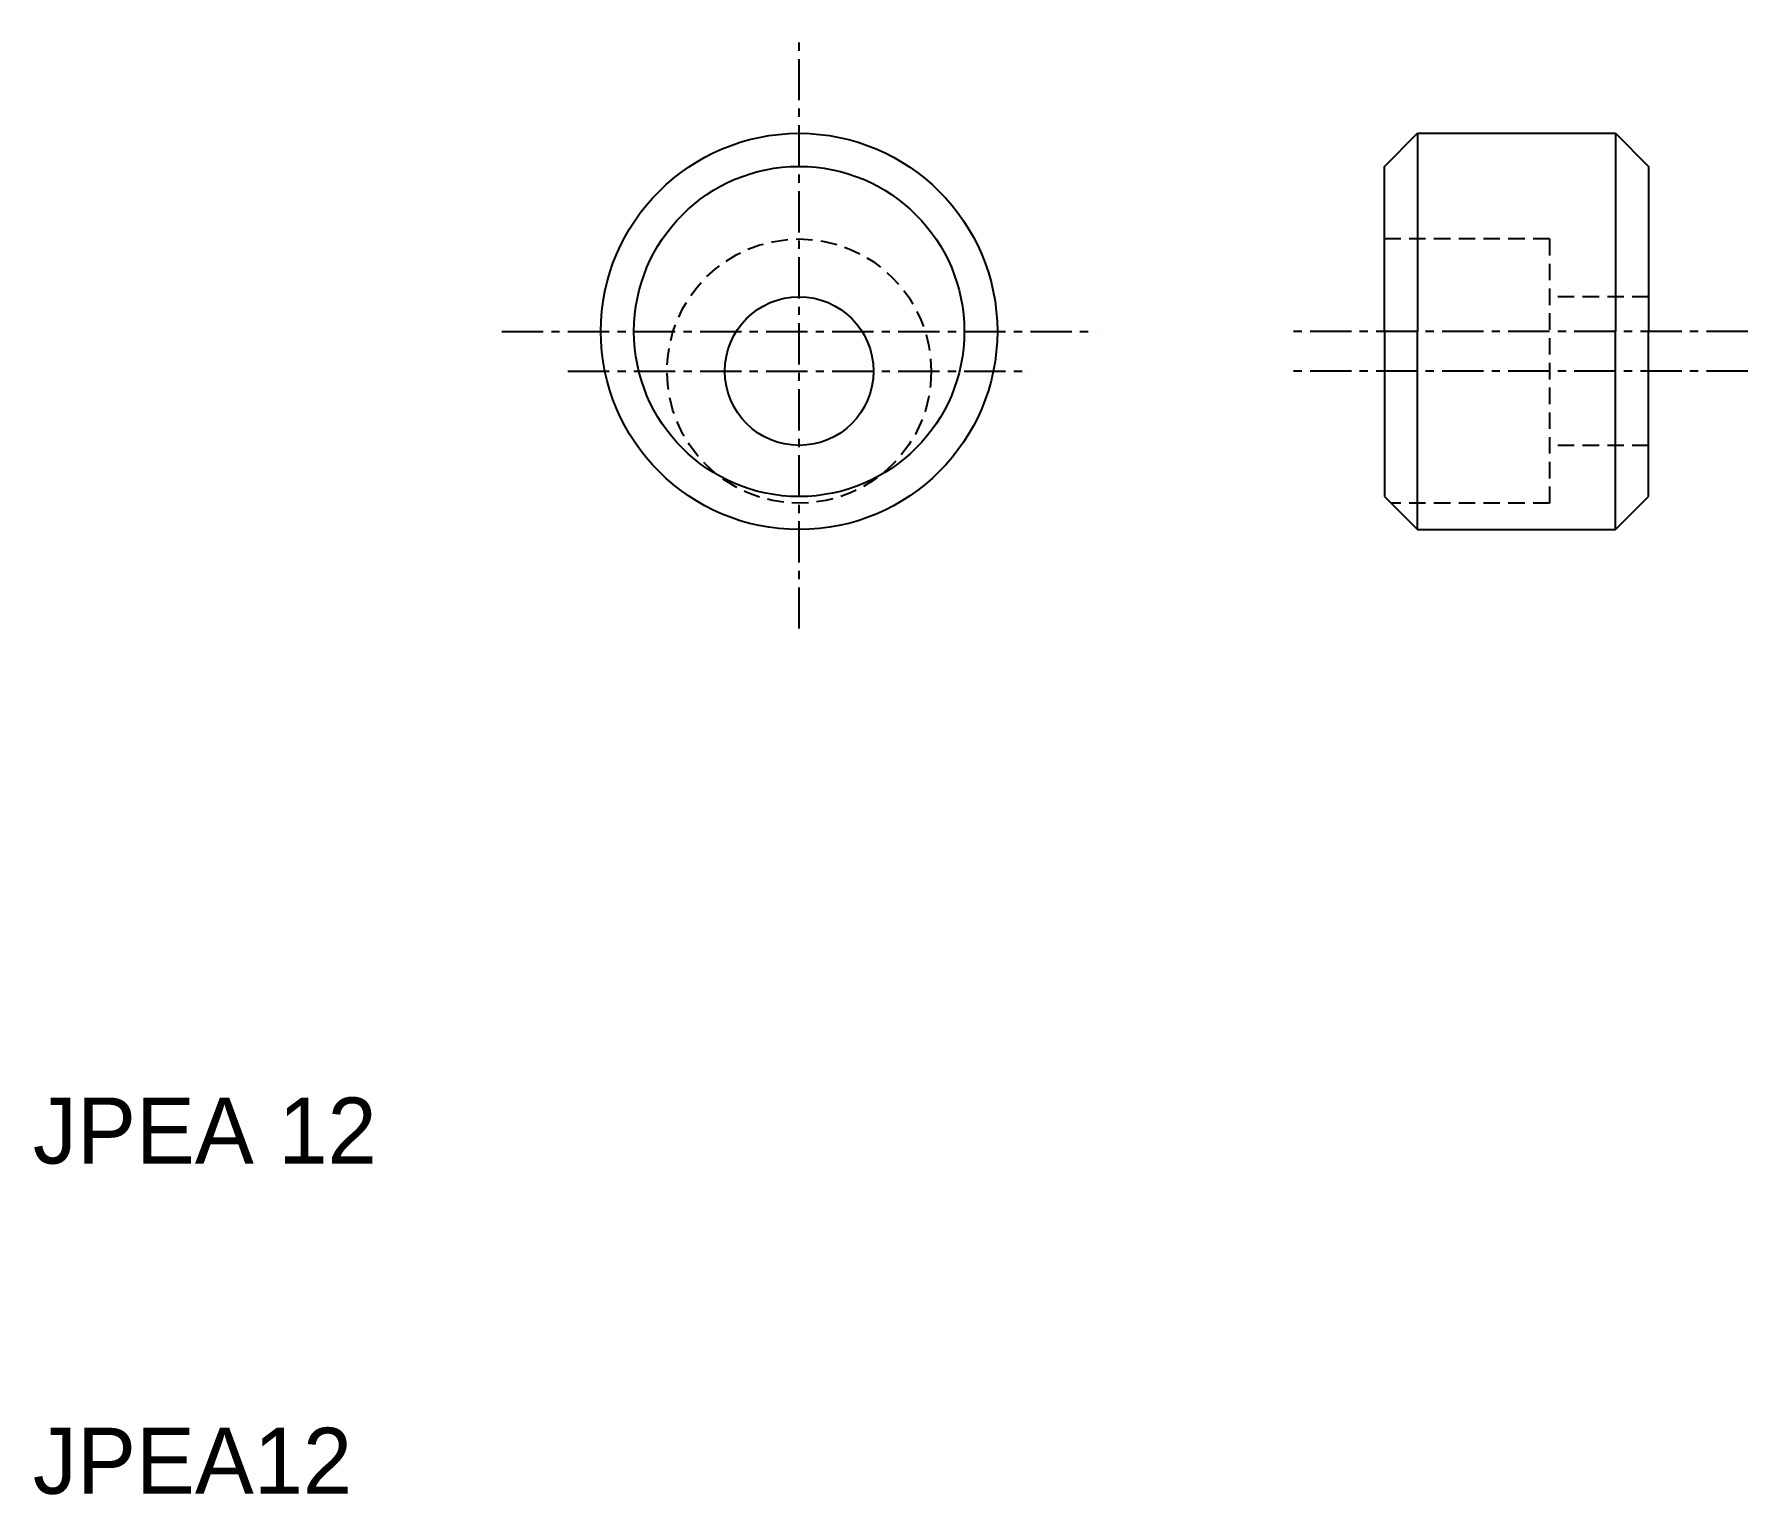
# Model space of a CAD drawing. Extents: x 2.7 to 54.6, y 6.1 to 50.3.
import ezdxf

# ---------------------------------------------------------------- set-up
doc = ezdxf.new("R2010")
doc.units = 0
doc.linetypes.add('CENTER', pattern=[2, 1.25, -0.25, 0.25, -0.25])
doc.linetypes.add('DASHED', pattern=[0.75, 0.5, -0.25])
doc.layers.get('0').update_dxf_attribs({"linetype": 'CONTINUOUS'})
doc.layers.add('CENTER', color=1, linetype='CENTER')

msp = doc.modelspace()

# ---------------------------------------------------------------- linework, layer by layer
at = {"color": 7, "linetype": 'CONTINUOUS'}
for p, q in [((43.614, 46.313), (44.614, 47.313)), ((44.614, 47.313), (44.614, 41.313)), ((44.614, 47.313), (50.614, 47.313)), ((50.614, 47.313), (50.614, 41.313)), ((50.614, 47.313), (51.614, 46.313)), ((43.614, 41.313), (43.614, 46.313)), ((51.614, 46.313), (51.614, 41.313)), ((43.614, 41.313), (43.614, 36.313)), ((44.614, 35.313), (44.614, 41.313)), ((50.614, 35.313), (50.614, 41.313)), ((51.614, 36.313), (51.614, 41.313)), ((43.614, 36.313), (44.614, 35.313)), ((50.614, 35.313), (51.614, 36.313)), ((44.614, 35.313), (50.614, 35.313))]:
    msp.add_line(p, q, dxfattribs=at)
at = {"color": 3, "linetype": 'DASHED'}
for p, q in [((48.614, 44.113), (43.614, 44.113)), ((48.614, 44.113), (48.614, 36.113)), ((51.614, 42.363), (48.614, 42.363)), ((51.614, 37.863), (48.614, 37.863)), ((48.614, 36.113), (43.814, 36.113))]:
    msp.add_line(p, q, dxfattribs=at)
at = {"color": 7, "linetype": 'CONTINUOUS'}
for centre, radius in [((25.898, 41.313), 6), ((25.898, 41.313), 5), ((25.898, 40.113), 2.25)]:
    msp.add_circle(centre, radius, dxfattribs=at)
at = {"color": 3, "linetype": 'DASHED'}
msp.add_circle((25.898, 40.113), 4, dxfattribs=at)
at = {"layer": 'CENTER', "color": 1, "linetype": 'CENTER'}
for p, q in [((25.898, 32.313), (25.898, 50.313)), ((16.898, 41.313), (34.898, 41.313)), ((54.614, 41.313), (40.614, 41.313)), ((18.898, 40.113), (32.898, 40.113)), ((54.614, 40.113), (40.614, 40.113))]:
    msp.add_line(p, q, dxfattribs=at)

# ---------------------------------------------------------------- texts
at = {"color": 7, "linetype": 'CONTINUOUS'}
for s, p in [('JPEA 12', (2.701, 16.113)), ('JPEA12', (2.701, 6.113))]:
    msp.add_text(s, height=2, dxfattribs=at).set_placement(p)

doc.saveas('drawing.dxf')
